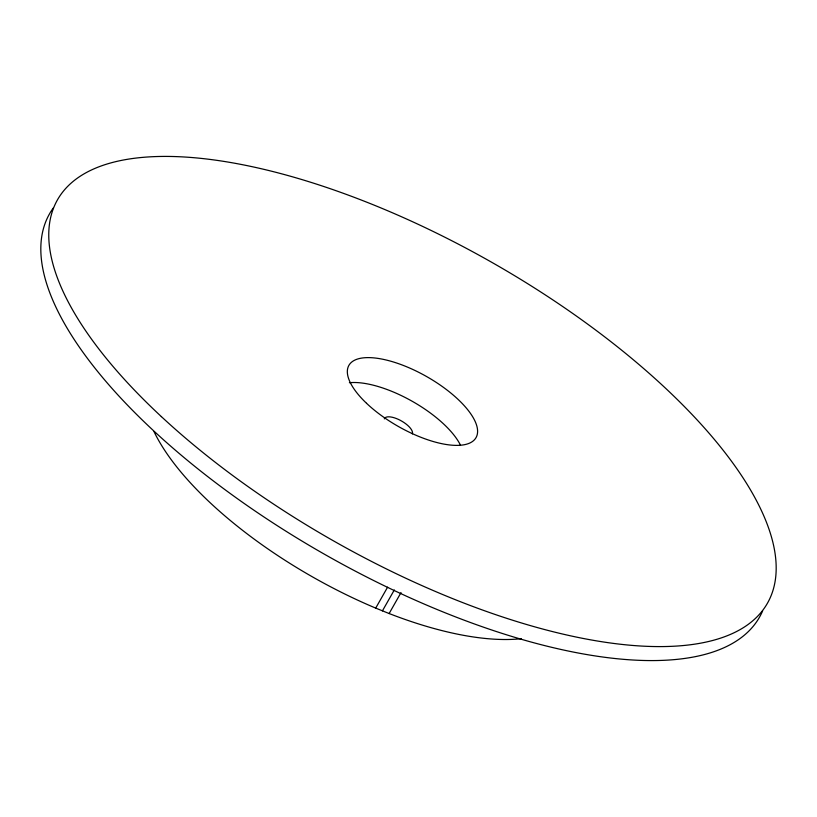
<?xml version="1.0" encoding="UTF-8"?>
<svg xmlns="http://www.w3.org/2000/svg" width="817" height="817" viewBox="0 0 817 817"><rect width="100%" height="100%" fill="white"/><g stroke="black" fill="none" stroke-linecap="round" stroke-linejoin="round"><path stroke-width="1.23" d="M521.277 638.7A241.076 94.588 29.6 0 1 389.127 613.536L375.708 608.103L387.595 587.178M382.427 610.871L394.315 589.945M389.127 613.536L401.014 592.601M762.629 610.891A408.275 160.183 29.6 0 1 325.564 554.866A408.275 160.183 29.6 0 1 53.238 208.059M375.708 608.103A241.076 94.588 29.6 0 1 154.035 431.652M384.307 418.876A15.942 6.25 29.6 0 1 400.534 420.449A15.942 6.25 29.6 0 1 412.371 433.888M349.39 382.734A73.101 28.677 29.6 0 1 411.727 401.004A73.101 28.677 29.6 0 1 460.441 445.112M161.357 416.599A408.275 160.183 29.6 0 0 765.886 605.806A408.275 160.183 29.6 0 0 310.184 182.109A408.275 160.183 29.6 0 0 161.357 416.599M366.537 403.292A73.101 28.677 29.6 0 0 475.412 438.586A73.101 28.677 29.6 0 0 395.469 362.636A73.101 28.677 29.6 0 0 366.537 403.292"/></g></svg>
